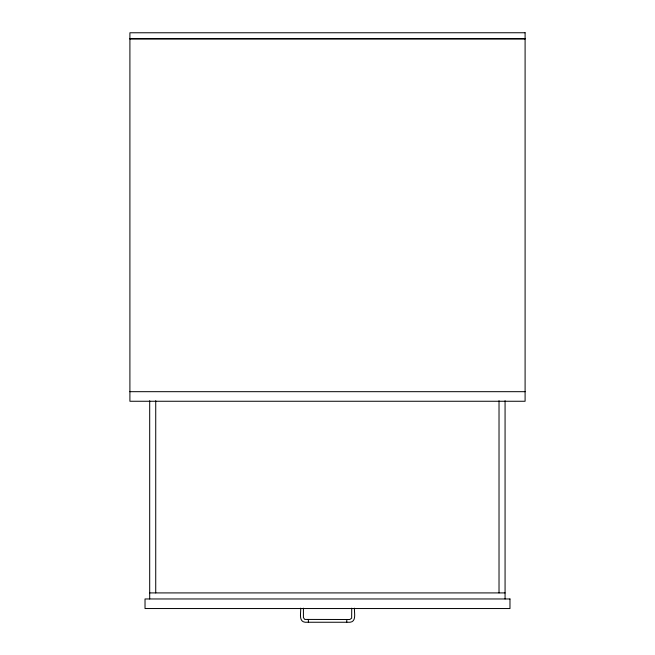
<?xml version="1.0" encoding="UTF-8"?>
<svg xmlns="http://www.w3.org/2000/svg" width="655" height="655" viewBox="0 0 655 655"><rect width="100%" height="100%" fill="white"/><g stroke="black" fill="none" stroke-linecap="round" stroke-linejoin="round"><path stroke-width="0.98" d="M129.903 391.682L525.097 391.682M149.692 592.914L505.07 592.914M505.07 400.721L505.07 598.965M499.02 400.721L499.02 592.914M354.461 608.167C354.052 612.425 356.811 621.595 350.024 622.25L305.124 622.25C298.336 621.595 301.095 612.425 300.686 608.167M351.727 608.167L351.653 618.164L349.844 619.499L304.747 619.425L303.421 617.608L303.421 608.167M346.782 619.474L346.782 622.25M308.366 619.474L308.366 622.25M155.734 400.721L155.734 592.914M149.692 400.721L149.692 598.965M525.097 32.75L129.903 32.775L129.903 401.261L525.097 401.261L525.097 32.75M525.097 38.801L129.903 38.801L525.097 38.801M509.975 598.965L145.025 598.965L145.025 608.536L509.975 608.536L509.975 598.965"/></g></svg>
